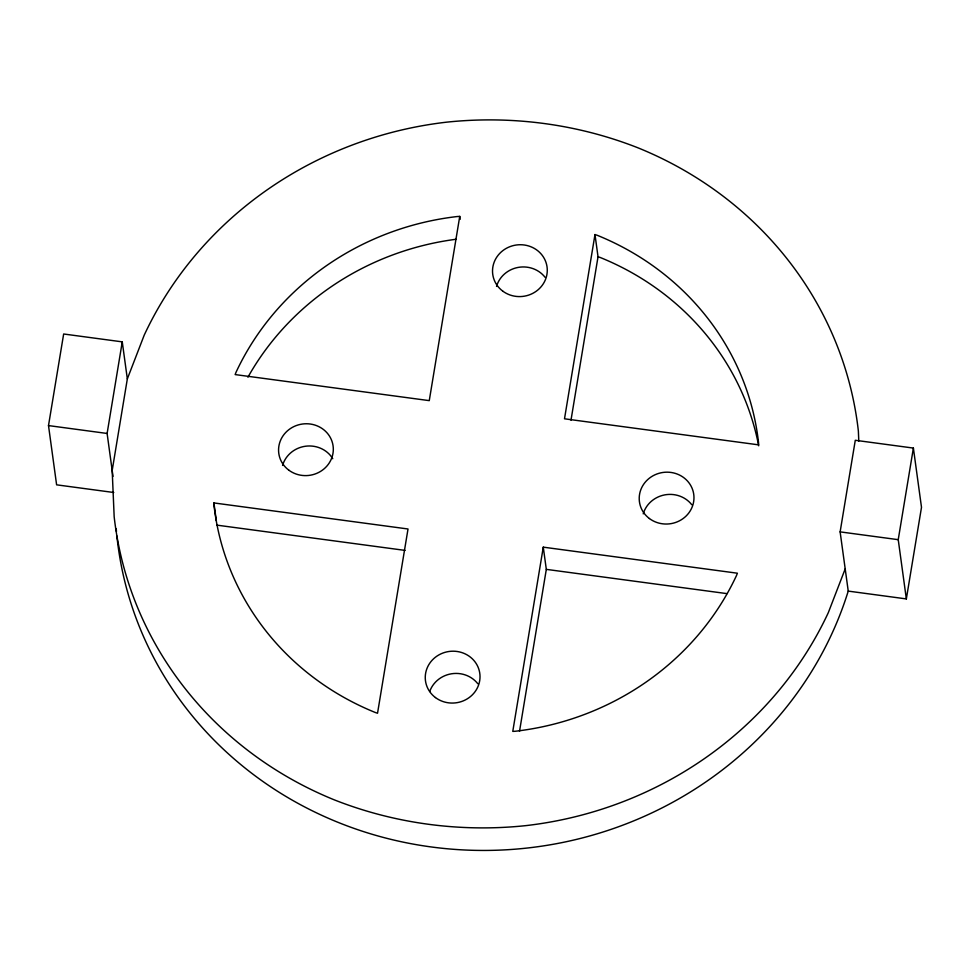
<?xml version="1.0" encoding="UTF-8"?>
<svg xmlns="http://www.w3.org/2000/svg" width="970" height="970" viewBox="0 0 970 970"><rect width="100%" height="100%" fill="white"/><g stroke="black" fill="none" stroke-linecap="round" stroke-linejoin="round"><path stroke-width="1.45" d="M113.757 492.493L56.612 484.83L48.5 425.587L63.656 333.995L122.256 341.864L127.337 378.894L112.18 470.486L114.169 516.755A374.578 353.953 -7.8 0 0 334.517 799.947C395.129 823.821 461.114 832.454 525.873 825.628A374.578 353.953 -7.8 0 0 828.319 612.64L845.197 568.893M112.993 476.403L107.112 433.457L122.256 341.864M459.744 216.395L429.261 400.634L235.14 374.578L235.989 372.371A274.073 258.99 -7.8 0 1 457.282 216.528L459.744 216.395L460.156 219.353M543.273 547.153L512.778 731.392L515.24 731.259A274.073 258.99 -7.8 0 0 736.545 575.416L737.394 573.209L543.273 547.153L546.316 569.366L519.52 731.319M594.986 234.546L564.504 418.797L758.637 444.854L758.528 442.526A274.073 258.99 -7.8 0 0 597.302 235.322L594.986 234.546L598.029 256.759L570.99 420.204M848.241 591.106L840.129 531.875L855.285 440.283L913.388 448.079L921.5 507.322L906.344 598.914L848.241 591.106A374.578 353.953 -7.8 0 1 453.984 849.332A374.578 353.953 -7.8 0 1 116.885 536.01M906.344 598.914L898.232 539.672L913.388 448.079M127.337 378.894L144.215 335.147A374.578 353.953 -7.8 0 1 446.661 122.159C511.42 115.333 577.405 123.966 638.018 147.84A374.578 353.953 -7.8 0 1 858.365 431.032L858.802 441.107M48.5 425.587L107.112 433.457M840.129 531.875L898.232 539.672M213.897 502.933L408.018 528.989L377.536 713.241L375.232 712.465A274.073 258.99 -7.8 0 1 213.994 505.261L213.897 502.933L216.334 520.696M216.94 525.146L405.096 550.402M546.316 569.366L727.003 593.628M598.029 256.759L600.345 257.535A274.073 258.99 -7.8 0 1 758.685 445.8M116.461 531.548A374.578 353.953 -7.8 0 1 116.206 528.577M496.531 286.405A27.402 25.899 -7.8 0 1 518.004 267.441A27.402 25.899 -7.8 0 1 545.067 277.287M282.573 465.43A27.402 25.899 -7.8 0 1 305.55 446.224A27.402 25.899 -7.8 0 1 332.758 458.713M429.722 691.477A27.402 25.899 -7.8 0 1 451.511 673.786A27.402 25.899 -7.8 0 1 477.81 683.753M643.231 513.857A27.402 25.899 -7.8 0 1 664.705 494.894A27.402 25.899 -7.8 0 1 691.768 504.727M247.92 377.221A274.073 258.99 -7.8 0 1 455.888 239.287M435.433 697.551A27.402 25.899 -7.8 0 0 479.689 680.758A27.402 25.899 -7.8 0 0 442.793 653.077A27.402 25.899 -7.8 0 0 435.433 697.551M288.733 470.098A27.402 25.899 -7.8 0 0 332.989 453.317A27.402 25.899 -7.8 0 0 296.092 425.636A27.402 25.899 -7.8 0 0 288.733 470.098M502.69 291.073A27.402 25.899 -7.8 0 0 546.947 274.292A27.402 25.899 -7.8 0 0 510.05 246.61A27.402 25.899 -7.8 0 0 502.69 291.073M649.391 518.526A27.402 25.899 -7.8 0 0 693.647 501.732A27.402 25.899 -7.8 0 0 656.751 474.051A27.402 25.899 -7.8 0 0 649.391 518.526"/></g></svg>
